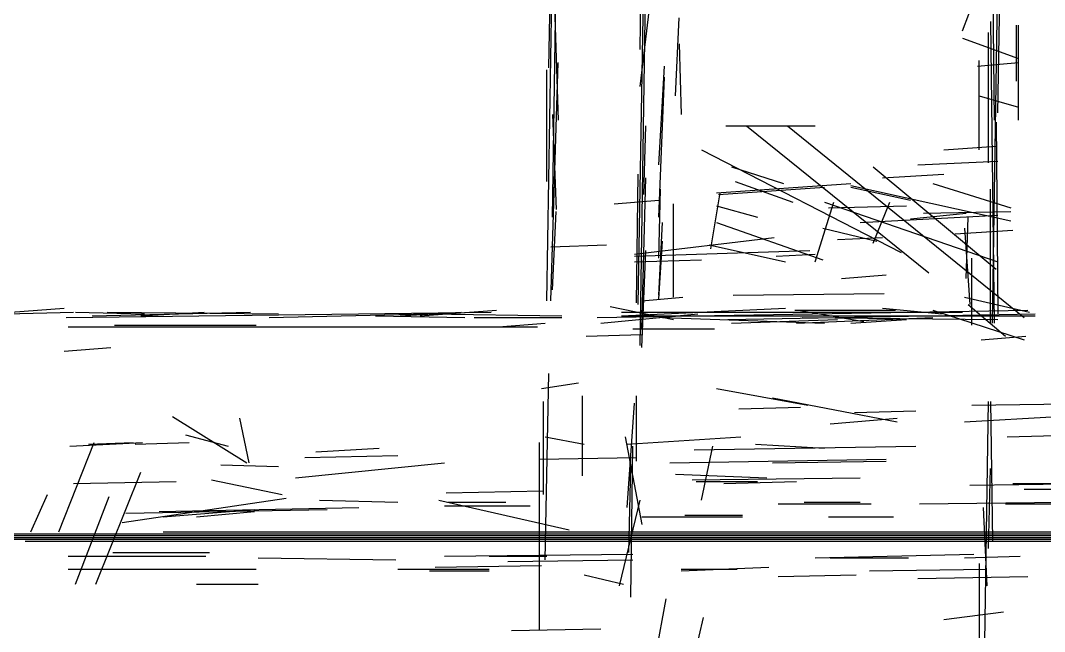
# Model space of a CAD drawing. Header units: metres. Extents: x 0.1 to 46.8, y -33.1 to 0.
# Drawn here: x 8.38 to 13.87, y -13.46 to -10.18 of the extents above; entities that cross this region are included whole.
import ezdxf

# ---------------------------------------------------------------- set-up
doc = ezdxf.new("R2010")
doc.units = ezdxf.units.M
doc.layers.add('Lines', color=7, linetype='Continuous')
doc.layers.add('Walls', color=2, linetype='Continuous')

msp = doc.modelspace()

# ---------------------------------------------------------------- linework, layer by layer
at = {"layer": 'Lines'}
for p, q in [((11.2, -11.68), (11.27, -7.47)), ((13.59, -11.8), (13.66, -7.47)), ((11.69, -11.7), (11.76, -7.49)), ((11.7, -10.33), (11.74, -7.48)), ((11.23, -11.23), (11.28, -8.05)), ((11.7, -11.92), (11.76, -8.12)), ((13.62, -10.67), (13.64, -9.4)), ((13.59, -9.7), (13.6, -10.71)), ((11.21, -10.43), (11.22, -9.85)), ((13.43, -10.23), (13.51, -10.02)), ((11.24, -10.1), (11.26, -10.71)), ((11.7, -10.53), (11.75, -10.11)), ((11.89, -10.58), (11.91, -10.16)), ((13.58, -10.18), (13.6, -11.8)), ((13.72, -10.5), (13.72, -10.2)), ((13.73, -10.71), (13.73, -10.2)), ((13.43, -10.27), (13.73, -10.38)), ((13.57, -10.94), (13.57, -10.24)), ((11.91, -10.3), (11.92, -10.68)), ((11.2, -11.04), (11.2, -10.44)), ((11.22, -11.68), (11.26, -10.4)), ((11.8, -10.95), (11.83, -10.42)), ((13.51, -10.42), (13.73, -10.4)), ((13.52, -10.87), (13.52, -10.39)), ((11.8, -11.23), (11.83, -10.48)), ((13.52, -10.58), (13.73, -10.64)), ((11.23, -10.68), (11.25, -11.19)), ((11.72, -11.11), (11.73, -10.74)), ((12.16, -10.74), (12.64, -10.74)), ((12.27, -10.74), (13.25, -11.53)), ((12.49, -10.74), (13.76, -11.77)), ((13.61, -10.72), (13.62, -11.75)), ((12.03, -10.87), (13.1, -11.42)), ((13.33, -10.87), (13.61, -10.85)), ((13.19, -10.95), (13.62, -10.93)), ((12.19, -10.96), (12.47, -11.05)), ((12.95, -10.96), (13.61, -11.51)), ((11.68, -11.69), (11.69, -11)), ((11.71, -11.83), (11.73, -11.02)), ((12.21, -11.04), (12.52, -11.15)), ((13, -11.02), (13.33, -11)), ((11.8, -11.45), (11.81, -11.08)), ((12.11, -11.1), (12.83, -11.05)), ((12.12, -11.11), (12.69, -11.07)), ((12.83, -11.06), (13.69, -11.25)), ((12.83, -11.07), (13.15, -11.14)), ((13.27, -11.05), (13.69, -11.18)), ((13.58, -11.8), (13.58, -11.08)), ((11.56, -11.16), (11.8, -11.14)), ((12.08, -11.4), (12.13, -11.1)), ((12.64, -11.47), (12.74, -11.15)), ((12.69, -11.15), (13.62, -11.47)), ((12.95, -11.37), (13.04, -11.15)), ((11.23, -11.62), (11.25, -11.2)), ((11.88, -11.66), (11.88, -11.16)), ((12.11, -11.17), (12.33, -11.23)), ((12.71, -11.18), (13.13, -11.17)), ((13.22, -11.21), (13.69, -11.2)), ((11.8, -11.65), (11.82, -11.26)), ((12.11, -11.26), (12.68, -11.46)), ((12.88, -11.26), (13.62, -11.22)), ((13.15, -11.24), (13.45, -11.21)), ((13.45, -11.56), (13.46, -11.23)), ((12.68, -11.29), (12.97, -11.36)), ((13.39, -11.32), (13.7, -11.3)), ((13.44, -11.29), (13.47, -11.7)), ((11.67, -11.43), (12.42, -11.34)), ((11.8, -11.67), (11.82, -11.36)), ((12.76, -11.35), (13, -11.34)), ((11.22, -11.39), (11.52, -11.38)), ((11.67, -11.44), (12.61, -11.41)), ((11.71, -11.93), (11.73, -11.41)), ((12.07, -11.38), (12.48, -11.47)), ((11.67, -11.47), (12.03, -11.46)), ((12.43, -11.44), (12.64, -11.43)), ((13.48, -11.81), (13.48, -11.45)), ((12.78, -11.56), (13.02, -11.54)), ((12.2, -11.65), (13.01, -11.64)), ((11.71, -11.68), (11.93, -11.66)), ((13.44, -11.66), (13.79, -11.74)), ((13.46, -11.7), (13.66, -11.87)), ((8.2, -11.75), (8.61, -11.72)), ((8.3, -11.75), (8.66, -11.74)), ((8.62, -11.77), (10.9, -11.74)), ((8.67, -11.74), (9.04, -11.75)), ((8.76, -11.76), (9.61, -11.74)), ((8.84, -11.74), (9.76, -11.75)), ((9.02, -11.76), (9.36, -11.74)), ((9.71, -11.77), (10.56, -11.75)), ((10.41, -11.76), (10.74, -11.74)), ((10.52, -11.76), (10.93, -11.73)), ((10.57, -11.75), (11.28, -11.76)), ((11.47, -11.77), (13.78, -11.73)), ((11.49, -11.8), (12.01, -11.75)), ((11.54, -11.71), (11.88, -11.78)), ((11.6, -11.76), (12.48, -11.72)), ((11.6, -11.74), (13.43, -11.74)), ((12.17, -11.78), (13.82, -11.75)), ((12.53, -11.73), (13.07, -11.73)), ((12.55, -11.73), (12.9, -11.79)), ((13, -11.72), (13.32, -11.75)), ((13.27, -11.73), (13.76, -11.89)), ((8.88, -11.81), (9.64, -11.81)), ((10.28, -11.76), (10.76, -11.77)), ((10.81, -11.77), (11.28, -11.77)), ((10.94, -11.82), (11.19, -11.8)), ((11.6, -11.76), (13.82, -11.76)), ((11.82, -11.77), (12.69, -11.8)), ((12.19, -11.8), (12.76, -11.78)), ((12.54, -11.8), (13.27, -11.77)), ((12.57, -11.77), (13.62, -11.78)), ((12.83, -11.8), (13.13, -11.78)), ((8.63, -11.82), (11.15, -11.82)), ((11.41, -11.87), (11.71, -11.86)), ((11.66, -11.83), (12.1, -11.83)), ((13.53, -11.89), (13.77, -11.87)), ((8.61, -11.95), (8.86, -11.93)), ((11.19, -13.07), (11.21, -12.07)), ((11.17, -12.15), (11.37, -12.12)), ((11.39, -12.62), (11.39, -12.19)), ((11.68, -12.54), (11.68, -12.19)), ((12.11, -12.15), (12.6, -12.24)), ((11.18, -12.22), (11.18, -12.72)), ((11.63, -12.79), (11.67, -12.23)), ((12.23, -12.26), (12.56, -12.25)), ((12.41, -12.2), (13.08, -12.33)), ((13.48, -12.24), (14.28, -12.23)), ((13.55, -13.51), (13.57, -12.22)), ((13.58, -12.22), (13.59, -12.97)), ((9.19, -12.3), (9.59, -12.55)), ((12.85, -12.28), (13.18, -12.27)), ((13.44, -12.33), (13.94, -12.3)), ((9.55, -12.31), (9.6, -12.55)), ((12.72, -12.34), (13.08, -12.31)), ((9.26, -12.4), (9.49, -12.46)), ((11.19, -12.41), (11.4, -12.45)), ((11.62, -12.41), (11.71, -12.88)), ((11.63, -12.45), (12.24, -12.41)), ((13.67, -12.41), (14, -12.4)), ((8.58, -12.92), (8.77, -12.44)), ((8.64, -12.46), (9.03, -12.44)), ((8.74, -12.45), (8.98, -12.44)), ((8.99, -12.45), (9.28, -12.44)), ((9.96, -12.49), (10.3, -12.47)), ((11.16, -13.45), (11.16, -12.44)), ((11.65, -13.27), (11.66, -12.46)), ((11.99, -12.48), (13.18, -12.46)), ((12.03, -12.75), (12.09, -12.46)), ((12.32, -12.45), (12.69, -12.47)), ((9.9, -12.52), (10.4, -12.51)), ((11.16, -12.53), (11.68, -12.52)), ((9.45, -12.56), (9.76, -12.57)), ((9.85, -12.63), (10.65, -12.55)), ((11.64, -13.03), (11.65, -12.57)), ((11.86, -12.55), (13.02, -12.53)), ((12.41, -12.55), (13.02, -12.54)), ((13.57, -13.01), (13.58, -12.58)), ((8.78, -13.2), (9.02, -12.6)), ((11.89, -12.61), (12.38, -12.63)), ((11.98, -12.64), (12.88, -12.63)), ((8.66, -12.66), (9.21, -12.65)), ((9.4, -12.64), (9.78, -12.72)), ((12, -12.65), (12.33, -12.65)), ((12.15, -12.66), (12.54, -12.65)), ((13.47, -12.67), (14.71, -12.65)), ((13.7, -12.66), (14.07, -12.66)), ((13.76, -12.69), (14.21, -12.69)), ((8.43, -12.92), (8.52, -12.72)), ((8.67, -13.2), (8.85, -12.73)), ((8.92, -12.87), (9.8, -12.74)), ((10.66, -12.71), (11.18, -12.7)), ((8.94, -12.82), (10.02, -12.8)), ((9.12, -12.81), (10.19, -12.79)), ((9.14, -12.84), (9.63, -12.8)), ((9.98, -12.75), (10.4, -12.76)), ((10.62, -12.75), (11.32, -12.91)), ((10.65, -12.78), (11.11, -12.78)), ((10.67, -12.76), (10.98, -12.76)), ((11.59, -13.21), (11.7, -12.75)), ((12.44, -12.77), (12.94, -12.77)), ((12.58, -12.76), (12.88, -12.76)), ((13.2, -12.77), (13.97, -12.76)), ((13.54, -12.79), (13.56, -13.21)), ((13.66, -12.77), (14.01, -12.77)), ((9.32, -12.84), (9.63, -12.81)), ((11.71, -12.84), (12.25, -12.84)), ((11.94, -12.83), (12.25, -12.83)), ((12.71, -12.84), (13.06, -12.84)), ((6.1, -12.95), (15.22, -12.95)), ((6.1, -12.96), (14.28, -12.96)), ((6.12, -12.94), (15.7, -12.94)), ((8.3, -12.93), (15.72, -12.93)), ((9.14, -12.92), (15.97, -12.92)), ((8.4, -12.97), (13.96, -12.97)), ((8.63, -13.05), (9.37, -13.05)), ((8.87, -13.03), (9.39, -13.03)), ((9.65, -13.06), (10.39, -13.07)), ((10.65, -13.05), (11.66, -13.04)), ((10.89, -13.05), (11.2, -13.05)), ((10.99, -13.08), (11.66, -13.07)), ((12.64, -13.06), (13.49, -13.04)), ((12.72, -13.06), (13.14, -13.06)), ((13.44, -13.06), (13.74, -13.05)), ((8.63, -13.12), (9.64, -13.12)), ((10.4, -13.12), (10.89, -13.12)), ((10.57, -13.13), (10.89, -13.13)), ((10.6, -13.11), (11.17, -13.1)), ((11.92, -13.13), (12.39, -13.11)), ((11.92, -13.12), (12.22, -13.12)), ((12.93, -13.13), (13.56, -13.12)), ((13.52, -13.09), (13.52, -13.52)), ((11.4, -13.15), (11.61, -13.2)), ((12.44, -13.16), (12.86, -13.15)), ((13.19, -13.17), (13.78, -13.16)), ((9.32, -13.2), (9.65, -13.2)), ((11.71, -13.97), (11.84, -13.28)), ((13.33, -13.39), (13.65, -13.35)), ((11.98, -13.64), (12.04, -13.38)), ((11.01, -13.45), (11.49, -13.44))]:
    msp.add_line(p, q, dxfattribs=at)
at = {"layer": 'Walls'}
for p, q in [((11.2, -11.68), (11.27, -7.47)), ((11.2, -11.68), (11.27, -7.47)), ((11.2, -11.68), (11.27, -7.47)), ((11.2, -11.68), (11.27, -7.47)), ((11.2, -11.68), (11.27, -7.47)), ((11.2, -11.68), (11.27, -7.47)), ((11.2, -11.68), (11.27, -7.47)), ((11.2, -11.68), (11.27, -7.47)), ((13.59, -11.8), (13.66, -7.47)), ((13.59, -11.8), (13.66, -7.47)), ((13.59, -11.8), (13.66, -7.47)), ((13.59, -11.8), (13.66, -7.47)), ((11.69, -11.7), (11.76, -7.49)), ((11.69, -11.7), (11.76, -7.49)), ((11.69, -11.7), (11.76, -7.49)), ((11.69, -11.7), (11.76, -7.49)), ((11.69, -11.7), (11.76, -7.49)), ((11.69, -11.7), (11.76, -7.49)), ((11.69, -11.7), (11.76, -7.49)), ((11.69, -11.7), (11.76, -7.49)), ((11.69, -11.7), (11.76, -7.49)), ((11.69, -11.7), (11.76, -7.49)), ((11.69, -11.7), (11.76, -7.49)), ((11.69, -11.7), (11.76, -7.49)), ((11.7, -10.33), (11.74, -7.48)), ((11.7, -10.33), (11.74, -7.48)), ((11.7, -10.33), (11.74, -7.48)), ((11.7, -10.33), (11.74, -7.48)), ((11.7, -10.33), (11.74, -7.48)), ((11.7, -10.33), (11.74, -7.48)), ((11.7, -10.33), (11.74, -7.48)), ((11.7, -10.33), (11.74, -7.48)), ((11.7, -10.33), (11.74, -7.48)), ((11.7, -10.33), (11.74, -7.48)), ((11.23, -11.23), (11.28, -8.05)), ((11.23, -11.23), (11.28, -8.05)), ((11.23, -11.23), (11.28, -8.05)), ((11.23, -11.23), (11.28, -8.05)), ((11.23, -11.23), (11.28, -8.05)), ((11.23, -11.23), (11.28, -8.05)), ((11.23, -11.23), (11.28, -8.05)), ((11.23, -11.23), (11.28, -8.05)), ((11.23, -11.23), (11.28, -8.05)), ((11.7, -11.92), (11.76, -8.12)), ((11.7, -11.92), (11.76, -8.12)), ((11.7, -11.92), (11.76, -8.12)), ((11.7, -11.92), (11.76, -8.12)), ((11.7, -11.92), (11.76, -8.12)), ((11.7, -11.92), (11.76, -8.12)), ((11.7, -11.92), (11.76, -8.12)), ((11.7, -11.92), (11.76, -8.12)), ((11.7, -11.92), (11.76, -8.12)), ((13.62, -10.67), (13.64, -9.4)), ((13.62, -10.67), (13.64, -9.4)), ((13.62, -10.67), (13.64, -9.4)), ((13.62, -10.67), (13.64, -9.4)), ((13.62, -10.67), (13.64, -9.4)), ((13.62, -10.67), (13.64, -9.4)), ((13.62, -10.67), (13.64, -9.4)), ((13.59, -9.7), (13.6, -10.71)), ((13.59, -9.7), (13.6, -10.71)), ((13.59, -9.7), (13.6, -10.71)), ((13.59, -9.7), (13.6, -10.71)), ((13.59, -9.7), (13.6, -10.71)), ((13.59, -9.7), (13.6, -10.71)), ((13.59, -9.7), (13.6, -10.71)), ((13.59, -9.7), (13.6, -10.71)), ((11.21, -10.43), (11.22, -9.85)), ((11.21, -10.43), (11.22, -9.85)), ((11.21, -10.43), (11.22, -9.85)), ((11.21, -10.43), (11.22, -9.85)), ((11.21, -10.43), (11.22, -9.85)), ((11.21, -10.43), (11.22, -9.85)), ((11.21, -10.43), (11.22, -9.85)), ((11.21, -10.43), (11.22, -9.85)), ((11.21, -10.43), (11.22, -9.85)), ((11.24, -10.1), (11.26, -10.71)), ((11.24, -10.1), (11.26, -10.71)), ((11.24, -10.1), (11.26, -10.71)), ((11.24, -10.1), (11.26, -10.71)), ((11.24, -10.1), (11.26, -10.71)), ((11.24, -10.1), (11.26, -10.71)), ((11.24, -10.1), (11.26, -10.71)), ((11.24, -10.1), (11.26, -10.71)), ((13.58, -10.18), (13.6, -11.8)), ((13.58, -10.18), (13.6, -11.8)), ((13.58, -10.18), (13.6, -11.8)), ((13.58, -10.18), (13.6, -11.8)), ((13.58, -10.18), (13.6, -11.8)), ((13.73, -10.71), (13.73, -10.2)), ((13.73, -10.71), (13.73, -10.2)), ((13.73, -10.71), (13.73, -10.2)), ((13.73, -10.71), (13.73, -10.2)), ((13.73, -10.71), (13.73, -10.2)), ((13.73, -10.71), (13.73, -10.2)), ((13.57, -10.94), (13.57, -10.24)), ((13.57, -10.94), (13.57, -10.24)), ((13.57, -10.94), (13.57, -10.24)), ((13.57, -10.94), (13.57, -10.24)), ((13.57, -10.94), (13.57, -10.24)), ((11.2, -11.04), (11.2, -10.44)), ((11.2, -11.04), (11.2, -10.44)), ((11.2, -11.04), (11.2, -10.44)), ((11.2, -11.04), (11.2, -10.44)), ((11.2, -11.04), (11.2, -10.44)), ((11.2, -11.04), (11.2, -10.44)), ((11.2, -11.04), (11.2, -10.44)), ((11.22, -11.68), (11.26, -10.4)), ((11.22, -11.68), (11.26, -10.4)), ((11.22, -11.68), (11.26, -10.4)), ((11.22, -11.68), (11.26, -10.4)), ((11.22, -11.68), (11.26, -10.4)), ((11.22, -11.68), (11.26, -10.4)), ((11.22, -11.68), (11.26, -10.4)), ((11.22, -11.68), (11.26, -10.4)), ((11.8, -10.95), (11.83, -10.42)), ((11.8, -10.95), (11.83, -10.42)), ((11.8, -10.95), (11.83, -10.42)), ((11.8, -10.95), (11.83, -10.42)), ((11.8, -10.95), (11.83, -10.42)), ((11.8, -10.95), (11.83, -10.42)), ((11.8, -10.95), (11.83, -10.42)), ((11.8, -10.95), (11.83, -10.42)), ((11.8, -10.95), (11.83, -10.42)), ((11.8, -11.23), (11.83, -10.48)), ((11.8, -11.23), (11.83, -10.48)), ((11.8, -11.23), (11.83, -10.48)), ((11.8, -11.23), (11.83, -10.48)), ((11.8, -11.23), (11.83, -10.48)), ((11.8, -11.23), (11.83, -10.48)), ((11.8, -11.23), (11.83, -10.48)), ((11.8, -11.23), (11.83, -10.48)), ((11.23, -10.68), (11.25, -11.19)), ((11.23, -10.68), (11.25, -11.19)), ((11.23, -10.68), (11.25, -11.19)), ((11.23, -10.68), (11.25, -11.19)), ((11.23, -10.68), (11.25, -11.19)), ((11.23, -10.68), (11.25, -11.19)), ((11.23, -10.68), (11.25, -11.19)), ((11.23, -10.68), (11.25, -11.19)), ((12.27, -10.74), (13.25, -11.53)), ((12.27, -10.74), (13.25, -11.53)), ((12.49, -10.74), (13.76, -11.77)), ((12.49, -10.74), (13.76, -11.77)), ((13.61, -10.72), (13.62, -11.75)), ((13.61, -10.72), (13.62, -11.75)), ((13.61, -10.72), (13.62, -11.75)), ((13.61, -10.72), (13.62, -11.75)), ((12.03, -10.87), (13.1, -11.42)), ((12.03, -10.87), (13.1, -11.42)), ((12.95, -10.96), (13.61, -11.51)), ((12.95, -10.96), (13.61, -11.51)), ((11.68, -11.69), (11.69, -11)), ((11.68, -11.69), (11.69, -11)), ((11.68, -11.69), (11.69, -11)), ((11.68, -11.69), (11.69, -11)), ((11.68, -11.69), (11.69, -11)), ((11.68, -11.69), (11.69, -11)), ((11.68, -11.69), (11.69, -11)), ((11.71, -11.83), (11.73, -11.02)), ((11.71, -11.83), (11.73, -11.02)), ((11.71, -11.83), (11.73, -11.02)), ((11.71, -11.83), (11.73, -11.02)), ((11.71, -11.83), (11.73, -11.02)), ((11.71, -11.83), (11.73, -11.02)), ((12.11, -11.1), (12.83, -11.05)), ((12.11, -11.1), (12.83, -11.05)), ((12.11, -11.1), (12.83, -11.05)), ((12.11, -11.1), (12.83, -11.05)), ((12.11, -11.1), (12.83, -11.05)), ((12.11, -11.1), (12.83, -11.05)), ((12.11, -11.1), (12.83, -11.05)), ((12.11, -11.1), (12.83, -11.05)), ((12.11, -11.1), (12.83, -11.05)), ((12.11, -11.1), (12.83, -11.05)), ((12.11, -11.1), (12.83, -11.05)), ((12.12, -11.11), (12.69, -11.07)), ((12.12, -11.11), (12.69, -11.07)), ((12.12, -11.11), (12.69, -11.07)), ((12.12, -11.11), (12.69, -11.07)), ((12.12, -11.11), (12.69, -11.07)), ((12.12, -11.11), (12.69, -11.07)), ((12.12, -11.11), (12.69, -11.07)), ((12.12, -11.11), (12.69, -11.07)), ((12.12, -11.11), (12.69, -11.07)), ((12.12, -11.11), (12.69, -11.07)), ((12.83, -11.06), (13.69, -11.25)), ((12.83, -11.06), (13.69, -11.25)), ((13.58, -11.8), (13.58, -11.08)), ((13.58, -11.8), (13.58, -11.08)), ((12.69, -11.15), (13.62, -11.47)), ((12.69, -11.15), (13.62, -11.47)), ((12.69, -11.15), (13.62, -11.47)), ((12.69, -11.15), (13.62, -11.47)), ((11.88, -11.66), (11.88, -11.16)), ((11.88, -11.66), (11.88, -11.16)), ((11.88, -11.66), (11.88, -11.16)), ((11.88, -11.66), (11.88, -11.16)), ((11.88, -11.66), (11.88, -11.16)), ((11.88, -11.66), (11.88, -11.16)), ((11.88, -11.66), (11.88, -11.16)), ((12.11, -11.26), (12.68, -11.46)), ((12.11, -11.26), (12.68, -11.46)), ((12.88, -11.26), (13.62, -11.22)), ((12.88, -11.26), (13.62, -11.22)), ((12.88, -11.26), (13.62, -11.22)), ((12.88, -11.26), (13.62, -11.22)), ((12.88, -11.26), (13.62, -11.22)), ((12.88, -11.26), (13.62, -11.22)), ((12.88, -11.26), (13.62, -11.22)), ((11.67, -11.43), (12.42, -11.34)), ((11.67, -11.43), (12.42, -11.34)), ((11.67, -11.43), (12.42, -11.34)), ((11.67, -11.43), (12.42, -11.34)), ((11.67, -11.43), (12.42, -11.34)), ((11.67, -11.43), (12.42, -11.34)), ((11.67, -11.43), (12.42, -11.34)), ((11.67, -11.43), (12.42, -11.34)), ((11.67, -11.43), (12.42, -11.34)), ((11.67, -11.43), (12.42, -11.34)), ((11.67, -11.44), (12.61, -11.41)), ((11.67, -11.44), (12.61, -11.41)), ((11.67, -11.44), (12.61, -11.41)), ((11.67, -11.44), (12.61, -11.41)), ((11.67, -11.44), (12.61, -11.41)), ((11.67, -11.44), (12.61, -11.41)), ((11.67, -11.44), (12.61, -11.41)), ((11.67, -11.44), (12.61, -11.41)), ((11.67, -11.44), (12.61, -11.41)), ((11.67, -11.44), (12.61, -11.41)), ((11.67, -11.44), (12.61, -11.41)), ((11.71, -11.93), (11.73, -11.41)), ((11.71, -11.93), (11.73, -11.41)), ((11.71, -11.93), (11.73, -11.41)), ((11.71, -11.93), (11.73, -11.41)), ((12.2, -11.65), (13.01, -11.64)), ((12.2, -11.65), (13.01, -11.64)), ((12.2, -11.65), (13.01, -11.64)), ((12.2, -11.65), (13.01, -11.64)), ((12.2, -11.65), (13.01, -11.64)), ((12.2, -11.65), (13.01, -11.64)), ((12.2, -11.65), (13.01, -11.64)), ((12.2, -11.65), (13.01, -11.64)), ((12.2, -11.65), (13.01, -11.64)), ((12.2, -11.65), (13.01, -11.64)), ((12.2, -11.65), (13.01, -11.64)), ((12.2, -11.65), (13.01, -11.64)), ((12.2, -11.65), (13.01, -11.64)), ((8.62, -11.77), (10.9, -11.74)), ((8.62, -11.77), (10.9, -11.74)), ((8.62, -11.77), (10.9, -11.74)), ((8.62, -11.77), (10.9, -11.74)), ((8.76, -11.76), (9.61, -11.74)), ((8.76, -11.76), (9.61, -11.74)), ((8.84, -11.74), (9.76, -11.75)), ((8.84, -11.74), (9.76, -11.75)), ((9.71, -11.77), (10.56, -11.75)), ((9.71, -11.77), (10.56, -11.75)), ((9.71, -11.77), (10.56, -11.75)), ((9.71, -11.77), (10.56, -11.75)), ((10.57, -11.75), (11.28, -11.76)), ((11.47, -11.77), (13.78, -11.73)), ((11.47, -11.77), (13.78, -11.73)), ((11.47, -11.77), (13.78, -11.73)), ((11.47, -11.77), (13.78, -11.73)), ((11.47, -11.77), (13.78, -11.73)), ((11.47, -11.77), (13.78, -11.73)), ((11.47, -11.77), (13.78, -11.73)), ((11.47, -11.77), (13.78, -11.73)), ((11.47, -11.77), (13.78, -11.73)), ((11.47, -11.77), (13.78, -11.73)), ((11.47, -11.77), (13.78, -11.73)), ((11.47, -11.77), (13.78, -11.73)), ((11.49, -11.8), (12.01, -11.75)), ((11.49, -11.8), (12.01, -11.75)), ((11.49, -11.8), (12.01, -11.75)), ((11.49, -11.8), (12.01, -11.75)), ((11.49, -11.8), (12.01, -11.75)), ((11.49, -11.8), (12.01, -11.75)), ((11.49, -11.8), (12.01, -11.75)), ((11.6, -11.76), (12.48, -11.72)), ((11.6, -11.76), (12.48, -11.72)), ((11.6, -11.76), (12.48, -11.72)), ((11.6, -11.76), (12.48, -11.72)), ((11.6, -11.76), (12.48, -11.72)), ((11.6, -11.76), (12.48, -11.72)), ((11.6, -11.76), (12.48, -11.72)), ((11.6, -11.76), (12.48, -11.72)), ((11.6, -11.76), (12.48, -11.72)), ((11.6, -11.76), (12.48, -11.72)), ((11.6, -11.76), (12.48, -11.72)), ((11.6, -11.76), (12.48, -11.72)), ((11.6, -11.76), (12.48, -11.72)), ((11.6, -11.74), (13.43, -11.74)), ((11.6, -11.74), (13.43, -11.74)), ((11.6, -11.74), (13.43, -11.74)), ((11.6, -11.74), (13.43, -11.74)), ((11.6, -11.74), (13.43, -11.74)), ((11.6, -11.74), (13.43, -11.74)), ((11.6, -11.74), (13.43, -11.74)), ((11.6, -11.74), (13.43, -11.74)), ((11.6, -11.74), (13.43, -11.74)), ((11.6, -11.74), (13.43, -11.74)), ((11.6, -11.74), (13.43, -11.74)), ((11.6, -11.74), (13.43, -11.74)), ((11.6, -11.74), (13.43, -11.74)), ((12.17, -11.78), (13.82, -11.75)), ((12.17, -11.78), (13.82, -11.75)), ((12.17, -11.78), (13.82, -11.75)), ((12.17, -11.78), (13.82, -11.75)), ((12.17, -11.78), (13.82, -11.75)), ((12.17, -11.78), (13.82, -11.75)), ((12.17, -11.78), (13.82, -11.75)), ((12.17, -11.78), (13.82, -11.75)), ((12.53, -11.73), (13.07, -11.73)), ((12.53, -11.73), (13.07, -11.73)), ((12.53, -11.73), (13.07, -11.73)), ((12.53, -11.73), (13.07, -11.73)), ((12.53, -11.73), (13.07, -11.73)), ((12.53, -11.73), (13.07, -11.73)), ((12.53, -11.73), (13.07, -11.73)), ((12.53, -11.73), (13.07, -11.73)), ((12.53, -11.73), (13.07, -11.73)), ((12.53, -11.73), (13.07, -11.73)), ((12.53, -11.73), (13.07, -11.73)), ((12.53, -11.73), (13.07, -11.73)), ((12.53, -11.73), (13.07, -11.73)), ((13.27, -11.73), (13.76, -11.89)), ((13.27, -11.73), (13.76, -11.89)), ((8.88, -11.81), (9.64, -11.81)), ((8.88, -11.81), (9.64, -11.81)), ((11.6, -11.76), (13.82, -11.76)), ((11.6, -11.76), (13.82, -11.76)), ((11.6, -11.76), (13.82, -11.76)), ((11.6, -11.76), (13.82, -11.76)), ((11.6, -11.76), (13.82, -11.76)), ((11.6, -11.76), (13.82, -11.76)), ((11.6, -11.76), (13.82, -11.76)), ((11.6, -11.76), (13.82, -11.76)), ((11.6, -11.76), (13.82, -11.76)), ((11.6, -11.76), (13.82, -11.76)), ((11.6, -11.76), (13.82, -11.76)), ((11.6, -11.76), (13.82, -11.76)), ((11.6, -11.76), (13.82, -11.76)), ((11.6, -11.76), (13.82, -11.76)), ((11.6, -11.76), (13.82, -11.76)), ((11.82, -11.77), (12.69, -11.8)), ((11.82, -11.77), (12.69, -11.8)), ((11.82, -11.77), (12.69, -11.8)), ((11.82, -11.77), (12.69, -11.8)), ((11.82, -11.77), (12.69, -11.8)), ((11.82, -11.77), (12.69, -11.8)), ((11.82, -11.77), (12.69, -11.8)), ((11.82, -11.77), (12.69, -11.8)), ((11.82, -11.77), (12.69, -11.8)), ((11.82, -11.77), (12.69, -11.8)), ((11.82, -11.77), (12.69, -11.8)), ((11.82, -11.77), (12.69, -11.8)), ((11.82, -11.77), (12.69, -11.8)), ((11.82, -11.77), (12.69, -11.8)), ((11.82, -11.77), (12.69, -11.8)), ((11.82, -11.77), (12.69, -11.8)), ((11.82, -11.77), (12.69, -11.8)), ((11.82, -11.77), (12.69, -11.8)), ((12.19, -11.8), (12.76, -11.78)), ((12.19, -11.8), (12.76, -11.78)), ((12.19, -11.8), (12.76, -11.78)), ((12.19, -11.8), (12.76, -11.78)), ((12.19, -11.8), (12.76, -11.78)), ((12.19, -11.8), (12.76, -11.78)), ((12.19, -11.8), (12.76, -11.78)), ((12.19, -11.8), (12.76, -11.78)), ((12.19, -11.8), (12.76, -11.78)), ((12.19, -11.8), (12.76, -11.78)), ((12.19, -11.8), (12.76, -11.78)), ((12.19, -11.8), (12.76, -11.78)), ((12.19, -11.8), (12.76, -11.78)), ((12.19, -11.8), (12.76, -11.78)), ((12.19, -11.8), (12.76, -11.78)), ((12.19, -11.8), (12.76, -11.78)), ((12.19, -11.8), (12.76, -11.78)), ((12.54, -11.8), (13.27, -11.77)), ((12.54, -11.8), (13.27, -11.77)), ((12.54, -11.8), (13.27, -11.77)), ((12.54, -11.8), (13.27, -11.77)), ((12.54, -11.8), (13.27, -11.77)), ((12.54, -11.8), (13.27, -11.77)), ((12.54, -11.8), (13.27, -11.77)), ((12.54, -11.8), (13.27, -11.77)), ((12.54, -11.8), (13.27, -11.77)), ((12.54, -11.8), (13.27, -11.77)), ((12.57, -11.77), (13.62, -11.78)), ((12.57, -11.77), (13.62, -11.78)), ((12.57, -11.77), (13.62, -11.78)), ((12.57, -11.77), (13.62, -11.78)), ((12.57, -11.77), (13.62, -11.78)), ((12.57, -11.77), (13.62, -11.78)), ((12.57, -11.77), (13.62, -11.78)), ((12.57, -11.77), (13.62, -11.78)), ((8.63, -11.82), (11.15, -11.82)), ((8.63, -11.82), (11.15, -11.82)), ((8.63, -11.82), (11.15, -11.82)), ((8.63, -11.82), (11.15, -11.82)), ((8.63, -11.82), (11.15, -11.82)), ((11.19, -13.07), (11.21, -12.07)), ((11.19, -13.07), (11.21, -12.07)), ((11.19, -13.07), (11.21, -12.07)), ((11.18, -12.22), (11.18, -12.72)), ((11.18, -12.22), (11.18, -12.72)), ((11.18, -12.22), (11.18, -12.72)), ((11.63, -12.79), (11.67, -12.23)), ((11.63, -12.79), (11.67, -12.23)), ((11.63, -12.79), (11.67, -12.23)), ((11.63, -12.79), (11.67, -12.23)), ((12.41, -12.2), (13.08, -12.33)), ((13.48, -12.24), (14.28, -12.23)), ((13.48, -12.24), (14.28, -12.23)), ((13.48, -12.24), (14.28, -12.23)), ((13.48, -12.24), (14.28, -12.23)), ((13.55, -13.51), (13.57, -12.22)), ((13.58, -12.22), (13.59, -12.97)), ((13.44, -12.33), (13.94, -12.3)), ((13.44, -12.33), (13.94, -12.3)), ((13.44, -12.33), (13.94, -12.3)), ((13.44, -12.33), (13.94, -12.3)), ((11.63, -12.45), (12.24, -12.41)), ((11.63, -12.45), (12.24, -12.41)), ((11.63, -12.45), (12.24, -12.41)), ((11.63, -12.45), (12.24, -12.41)), ((11.63, -12.45), (12.24, -12.41)), ((11.63, -12.45), (12.24, -12.41)), ((11.63, -12.45), (12.24, -12.41)), ((11.63, -12.45), (12.24, -12.41)), ((11.63, -12.45), (12.24, -12.41)), ((11.63, -12.45), (12.24, -12.41)), ((11.63, -12.45), (12.24, -12.41)), ((8.58, -12.92), (8.77, -12.44)), ((8.58, -12.92), (8.77, -12.44)), ((8.58, -12.92), (8.77, -12.44)), ((11.16, -13.45), (11.16, -12.44)), ((11.16, -13.45), (11.16, -12.44)), ((11.16, -13.45), (11.16, -12.44)), ((11.16, -13.45), (11.16, -12.44)), ((11.65, -13.27), (11.66, -12.46)), ((11.65, -13.27), (11.66, -12.46)), ((11.65, -13.27), (11.66, -12.46)), ((11.65, -13.27), (11.66, -12.46)), ((11.65, -13.27), (11.66, -12.46)), ((11.99, -12.48), (13.18, -12.46)), ((11.99, -12.48), (13.18, -12.46)), ((11.99, -12.48), (13.18, -12.46)), ((11.99, -12.48), (13.18, -12.46)), ((11.99, -12.48), (13.18, -12.46)), ((11.99, -12.48), (13.18, -12.46)), ((11.99, -12.48), (13.18, -12.46)), ((11.99, -12.48), (13.18, -12.46)), ((11.99, -12.48), (13.18, -12.46)), ((11.99, -12.48), (13.18, -12.46)), ((11.99, -12.48), (13.18, -12.46)), ((11.99, -12.48), (13.18, -12.46)), ((11.99, -12.48), (13.18, -12.46)), ((11.99, -12.48), (13.18, -12.46)), ((11.99, -12.48), (13.18, -12.46)), ((11.99, -12.48), (13.18, -12.46)), ((9.9, -12.52), (10.4, -12.51)), ((9.9, -12.52), (10.4, -12.51)), ((9.9, -12.52), (10.4, -12.51)), ((9.9, -12.52), (10.4, -12.51)), ((9.9, -12.52), (10.4, -12.51)), ((9.9, -12.52), (10.4, -12.51)), ((9.9, -12.52), (10.4, -12.51)), ((9.9, -12.52), (10.4, -12.51)), ((11.16, -12.53), (11.68, -12.52)), ((11.16, -12.53), (11.68, -12.52)), ((11.16, -12.53), (11.68, -12.52)), ((11.16, -12.53), (11.68, -12.52)), ((11.16, -12.53), (11.68, -12.52)), ((11.16, -12.53), (11.68, -12.52)), ((11.16, -12.53), (11.68, -12.52)), ((11.16, -12.53), (11.68, -12.52)), ((11.16, -12.53), (11.68, -12.52)), ((9.85, -12.63), (10.65, -12.55)), ((9.85, -12.63), (10.65, -12.55)), ((9.85, -12.63), (10.65, -12.55)), ((9.85, -12.63), (10.65, -12.55)), ((9.85, -12.63), (10.65, -12.55)), ((9.85, -12.63), (10.65, -12.55)), ((11.86, -12.55), (13.02, -12.53)), ((11.86, -12.55), (13.02, -12.53)), ((11.86, -12.55), (13.02, -12.53)), ((11.86, -12.55), (13.02, -12.53)), ((11.86, -12.55), (13.02, -12.53)), ((11.86, -12.55), (13.02, -12.53)), ((11.86, -12.55), (13.02, -12.53)), ((11.86, -12.55), (13.02, -12.53)), ((11.86, -12.55), (13.02, -12.53)), ((12.41, -12.55), (13.02, -12.54)), ((12.41, -12.55), (13.02, -12.54)), ((12.41, -12.55), (13.02, -12.54)), ((12.41, -12.55), (13.02, -12.54)), ((12.41, -12.55), (13.02, -12.54)), ((12.41, -12.55), (13.02, -12.54)), ((12.41, -12.55), (13.02, -12.54)), ((12.41, -12.55), (13.02, -12.54)), ((12.41, -12.55), (13.02, -12.54)), ((12.41, -12.55), (13.02, -12.54)), ((12.41, -12.55), (13.02, -12.54)), ((12.41, -12.55), (13.02, -12.54)), ((8.78, -13.2), (9.02, -12.6)), ((8.78, -13.2), (9.02, -12.6)), ((8.78, -13.2), (9.02, -12.6)), ((11.98, -12.64), (12.88, -12.63)), ((11.98, -12.64), (12.88, -12.63)), ((11.98, -12.64), (12.88, -12.63)), ((11.98, -12.64), (12.88, -12.63)), ((11.98, -12.64), (12.88, -12.63)), ((11.98, -12.64), (12.88, -12.63)), ((11.98, -12.64), (12.88, -12.63)), ((11.98, -12.64), (12.88, -12.63)), ((8.66, -12.66), (9.21, -12.65)), ((8.66, -12.66), (9.21, -12.65)), ((8.66, -12.66), (9.21, -12.65)), ((8.66, -12.66), (9.21, -12.65)), ((8.66, -12.66), (9.21, -12.65)), ((8.66, -12.66), (9.21, -12.65)), ((13.47, -12.67), (14.71, -12.65)), ((13.47, -12.67), (14.71, -12.65)), ((13.47, -12.67), (14.71, -12.65)), ((13.47, -12.67), (14.71, -12.65)), ((13.47, -12.67), (14.71, -12.65)), ((8.67, -13.2), (8.85, -12.73)), ((8.67, -13.2), (8.85, -12.73)), ((8.67, -13.2), (8.85, -12.73)), ((8.67, -13.2), (8.85, -12.73)), ((8.92, -12.87), (9.8, -12.74)), ((8.92, -12.87), (9.8, -12.74)), ((8.92, -12.87), (9.8, -12.74)), ((8.92, -12.87), (9.8, -12.74)), ((8.92, -12.87), (9.8, -12.74)), ((8.92, -12.87), (9.8, -12.74)), ((10.66, -12.71), (11.18, -12.7)), ((10.66, -12.71), (11.18, -12.7)), ((10.66, -12.71), (11.18, -12.7)), ((10.66, -12.71), (11.18, -12.7)), ((10.66, -12.71), (11.18, -12.7)), ((10.66, -12.71), (11.18, -12.7)), ((10.66, -12.71), (11.18, -12.7)), ((10.66, -12.71), (11.18, -12.7)), ((10.66, -12.71), (11.18, -12.7)), ((10.66, -12.71), (11.18, -12.7)), ((8.94, -12.82), (10.02, -12.8)), ((8.94, -12.82), (10.02, -12.8)), ((8.94, -12.82), (10.02, -12.8)), ((8.94, -12.82), (10.02, -12.8)), ((8.94, -12.82), (10.02, -12.8)), ((8.94, -12.82), (10.02, -12.8)), ((8.94, -12.82), (10.02, -12.8)), ((8.94, -12.82), (10.02, -12.8)), ((9.12, -12.81), (10.19, -12.79)), ((9.12, -12.81), (10.19, -12.79)), ((9.12, -12.81), (10.19, -12.79)), ((9.12, -12.81), (10.19, -12.79)), ((9.12, -12.81), (10.19, -12.79)), ((9.12, -12.81), (10.19, -12.79)), ((9.12, -12.81), (10.19, -12.79)), ((9.12, -12.81), (10.19, -12.79)), ((9.12, -12.81), (10.19, -12.79)), ((9.12, -12.81), (10.19, -12.79)), ((12.44, -12.77), (12.94, -12.77)), ((12.44, -12.77), (12.94, -12.77)), ((12.44, -12.77), (12.94, -12.77)), ((12.44, -12.77), (12.94, -12.77)), ((12.44, -12.77), (12.94, -12.77)), ((12.44, -12.77), (12.94, -12.77)), ((12.44, -12.77), (12.94, -12.77)), ((12.44, -12.77), (12.94, -12.77)), ((12.44, -12.77), (12.94, -12.77)), ((13.2, -12.77), (13.97, -12.76)), ((13.2, -12.77), (13.97, -12.76)), ((13.2, -12.77), (13.97, -12.76)), ((13.2, -12.77), (13.97, -12.76)), ((13.2, -12.77), (13.97, -12.76)), ((13.2, -12.77), (13.97, -12.76)), ((11.71, -12.84), (12.25, -12.84)), ((11.71, -12.84), (12.25, -12.84)), ((11.71, -12.84), (12.25, -12.84)), ((11.71, -12.84), (12.25, -12.84)), ((11.71, -12.84), (12.25, -12.84)), ((11.71, -12.84), (12.25, -12.84)), ((11.71, -12.84), (12.25, -12.84)), ((11.71, -12.84), (12.25, -12.84)), ((11.71, -12.84), (12.25, -12.84)), ((11.71, -12.84), (12.25, -12.84)), ((6.1, -12.95), (15.22, -12.95)), ((6.1, -12.95), (15.22, -12.95)), ((6.1, -12.95), (15.22, -12.95)), ((6.1, -12.95), (15.22, -12.95)), ((6.1, -12.95), (15.22, -12.95)), ((6.1, -12.95), (15.22, -12.95)), ((6.1, -12.95), (15.22, -12.95)), ((6.1, -12.95), (15.22, -12.95)), ((6.1, -12.95), (15.22, -12.95)), ((6.1, -12.95), (15.22, -12.95)), ((6.1, -12.96), (14.28, -12.96)), ((6.1, -12.96), (14.28, -12.96)), ((6.1, -12.96), (14.28, -12.96)), ((6.1, -12.96), (14.28, -12.96)), ((6.1, -12.96), (14.28, -12.96)), ((6.1, -12.96), (14.28, -12.96)), ((6.1, -12.96), (14.28, -12.96)), ((6.1, -12.96), (14.28, -12.96)), ((6.1, -12.96), (14.28, -12.96)), ((6.12, -12.94), (15.7, -12.94)), ((6.12, -12.94), (15.7, -12.94)), ((6.12, -12.94), (15.7, -12.94)), ((6.12, -12.94), (15.7, -12.94)), ((6.12, -12.94), (15.7, -12.94)), ((6.12, -12.94), (15.7, -12.94)), ((6.12, -12.94), (15.7, -12.94)), ((6.12, -12.94), (15.7, -12.94)), ((6.12, -12.94), (15.7, -12.94)), ((8.3, -12.93), (15.72, -12.93)), ((8.3, -12.93), (15.72, -12.93)), ((8.3, -12.93), (15.72, -12.93)), ((8.3, -12.93), (15.72, -12.93)), ((8.3, -12.93), (15.72, -12.93)), ((8.3, -12.93), (15.72, -12.93)), ((8.3, -12.93), (15.72, -12.93)), ((8.3, -12.93), (15.72, -12.93)), ((8.3, -12.93), (15.72, -12.93)), ((8.3, -12.93), (15.72, -12.93)), ((9.14, -12.92), (15.97, -12.92)), ((9.14, -12.92), (15.97, -12.92)), ((9.14, -12.92), (15.97, -12.92)), ((9.14, -12.92), (15.97, -12.92)), ((9.14, -12.92), (15.97, -12.92)), ((9.14, -12.92), (15.97, -12.92)), ((9.14, -12.92), (15.97, -12.92)), ((9.14, -12.92), (15.97, -12.92)), ((9.14, -12.92), (15.97, -12.92)), ((9.14, -12.92), (15.97, -12.92)), ((8.4, -12.97), (13.96, -12.97)), ((8.4, -12.97), (13.96, -12.97)), ((8.4, -12.97), (13.96, -12.97)), ((8.4, -12.97), (13.96, -12.97)), ((8.4, -12.97), (13.96, -12.97)), ((8.4, -12.97), (13.96, -12.97)), ((8.4, -12.97), (13.96, -12.97)), ((8.4, -12.97), (13.96, -12.97)), ((8.63, -13.05), (9.37, -13.05)), ((8.63, -13.05), (9.37, -13.05)), ((8.63, -13.05), (9.37, -13.05)), ((8.63, -13.05), (9.37, -13.05)), ((8.63, -13.05), (9.37, -13.05)), ((8.87, -13.03), (9.39, -13.03)), ((8.87, -13.03), (9.39, -13.03)), ((8.87, -13.03), (9.39, -13.03)), ((8.87, -13.03), (9.39, -13.03)), ((9.65, -13.06), (10.39, -13.07)), ((9.65, -13.06), (10.39, -13.07)), ((9.65, -13.06), (10.39, -13.07)), ((9.65, -13.06), (10.39, -13.07)), ((9.65, -13.06), (10.39, -13.07)), ((9.65, -13.06), (10.39, -13.07)), ((9.65, -13.06), (10.39, -13.07)), ((10.65, -13.05), (11.66, -13.04)), ((10.65, -13.05), (11.66, -13.04)), ((10.65, -13.05), (11.66, -13.04)), ((10.65, -13.05), (11.66, -13.04)), ((10.65, -13.05), (11.66, -13.04)), ((10.65, -13.05), (11.66, -13.04)), ((10.65, -13.05), (11.66, -13.04)), ((10.65, -13.05), (11.66, -13.04)), ((10.99, -13.08), (11.66, -13.07)), ((10.99, -13.08), (11.66, -13.07)), ((10.99, -13.08), (11.66, -13.07)), ((10.99, -13.08), (11.66, -13.07)), ((10.99, -13.08), (11.66, -13.07)), ((10.99, -13.08), (11.66, -13.07)), ((10.99, -13.08), (11.66, -13.07)), ((10.99, -13.08), (11.66, -13.07)), ((10.99, -13.08), (11.66, -13.07)), ((10.99, -13.08), (11.66, -13.07)), ((10.99, -13.08), (11.66, -13.07)), ((10.99, -13.08), (11.66, -13.07)), ((10.99, -13.08), (11.66, -13.07)), ((12.64, -13.06), (13.49, -13.04)), ((12.64, -13.06), (13.49, -13.04)), ((12.64, -13.06), (13.49, -13.04)), ((12.64, -13.06), (13.49, -13.04)), ((12.64, -13.06), (13.49, -13.04)), ((12.64, -13.06), (13.49, -13.04)), ((12.64, -13.06), (13.49, -13.04)), ((12.64, -13.06), (13.49, -13.04)), ((8.63, -13.12), (9.64, -13.12)), ((8.63, -13.12), (9.64, -13.12)), ((8.63, -13.12), (9.64, -13.12)), ((8.63, -13.12), (9.64, -13.12)), ((8.63, -13.12), (9.64, -13.12)), ((10.6, -13.11), (11.17, -13.1)), ((10.6, -13.11), (11.17, -13.1)), ((10.6, -13.11), (11.17, -13.1)), ((10.6, -13.11), (11.17, -13.1)), ((10.6, -13.11), (11.17, -13.1)), ((10.6, -13.11), (11.17, -13.1)), ((10.6, -13.11), (11.17, -13.1)), ((10.6, -13.11), (11.17, -13.1)), ((10.6, -13.11), (11.17, -13.1)), ((12.93, -13.13), (13.56, -13.12)), ((12.93, -13.13), (13.56, -13.12)), ((12.93, -13.13), (13.56, -13.12)), ((12.93, -13.13), (13.56, -13.12)), ((12.93, -13.13), (13.56, -13.12)), ((12.93, -13.13), (13.56, -13.12)), ((13.19, -13.17), (13.78, -13.16)), ((13.19, -13.17), (13.78, -13.16)), ((13.19, -13.17), (13.78, -13.16)), ((13.19, -13.17), (13.78, -13.16)), ((11.71, -13.97), (11.84, -13.28))]:
    msp.add_line(p, q, dxfattribs=at)

doc.saveas('drawing.dxf')
